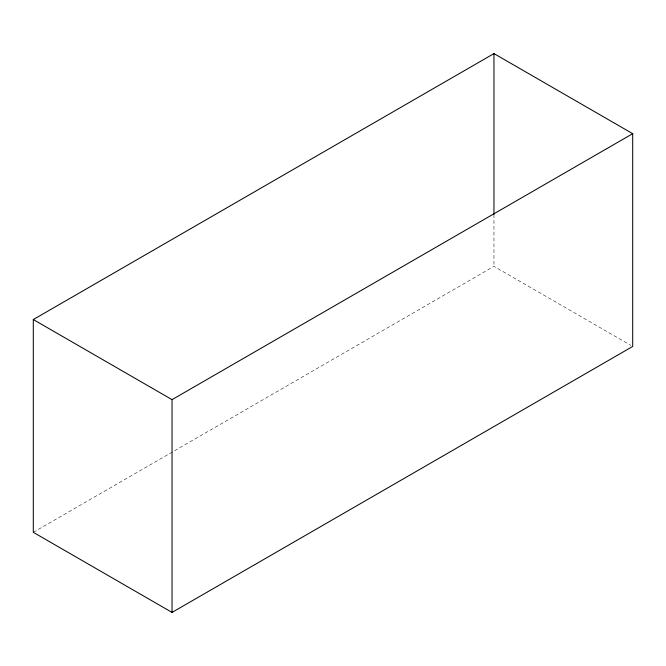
<?xml version="1.0" encoding="UTF-8"?>
<svg xmlns="http://www.w3.org/2000/svg" width="666" height="666" viewBox="0 0 666 666"><rect width="100%" height="100%" fill="white"/><g stroke="black" fill="none" stroke-linecap="round" stroke-linejoin="round"><path stroke-width="0.5" stroke-dasharray="3.33 2.5" d="M33.3 532.317L493.956 266.358L630.902 345.413M493.956 214.46L493.956 266.358"/><path stroke-width="1" d="M33.3 319.547L493.956 53.588L632.7 133.683L632.7 346.453L172.044 612.412L33.3 532.317L33.3 319.547L172.044 399.642L632.7 133.683M493.956 53.588L493.956 214.46M172.044 399.642L172.044 612.412"/></g></svg>
